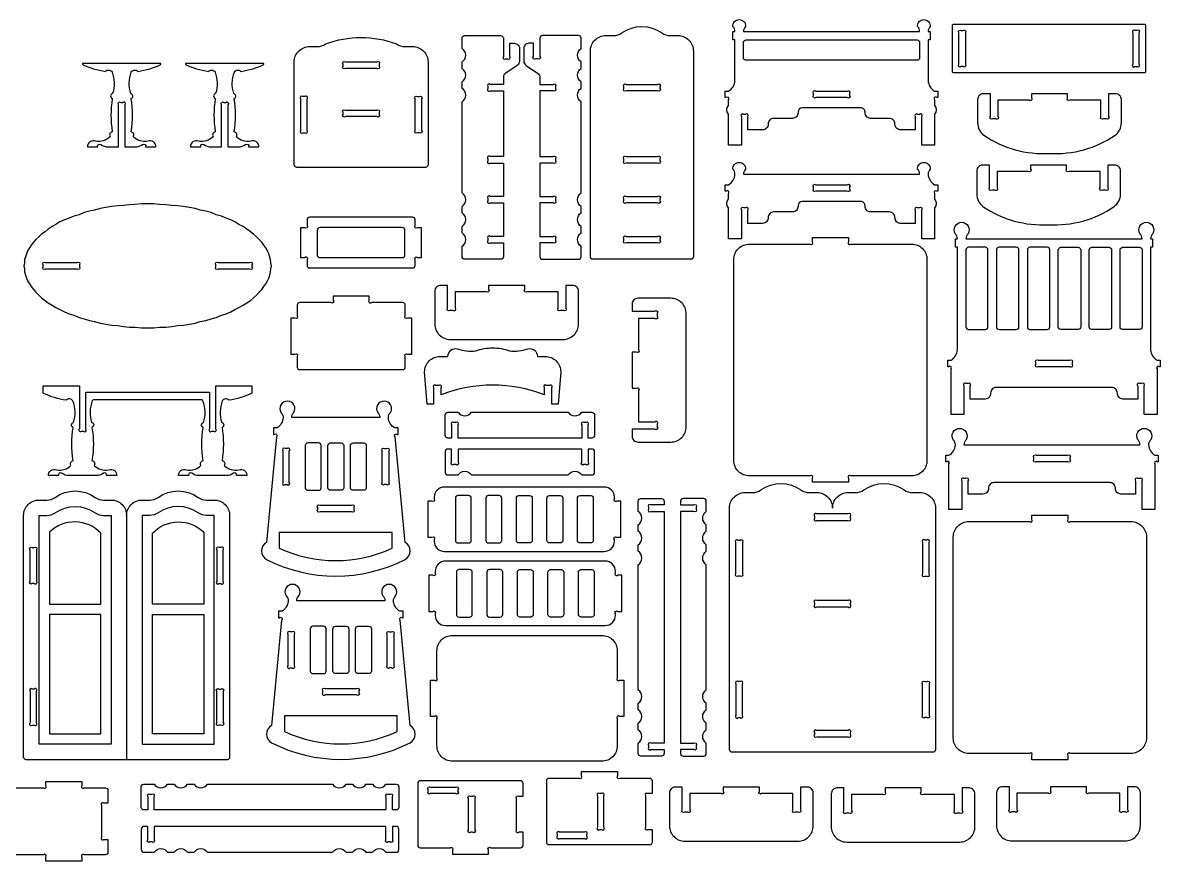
# Model space of a CAD drawing. Extents: x 4203 to 5218, y 1124 to 1763.
# Drawn here: x 4687 to 5217, y 1128 to 1518 of the extents above; entities that cross this region are included whole.
import ezdxf

# ---------------------------------------------------------------- set-up
doc = ezdxf.new("R2010")
doc.units = 0
doc.header["$MEASUREMENT"] = 0
doc.layers.add('LAYER1', color=18, linetype='CONTINUOUS')

msp = doc.modelspace()

# ---------------------------------------------------------------- linework, layer by layer
at = {"layer": 'LAYER1'}
for points in [[(4953.07, 1408.33, -0.414214), (4951.87, 1409.53), (4951.87, 1505.3, -0.414214), (4959.07, 1512.5), (4962.62, 1512.5, 0.155074), (4966.55, 1513.75, -0.31779), (4985.18, 1513.75, 0.155074), (4989.12, 1512.5), (4992.67, 1512.5, -0.414214), (4999.87, 1505.3), (4999.87, 1409.53, -0.414214), (4998.67, 1408.33)], [(5112.25, 1461.39), (5106.25, 1461.39), (5106.25, 1474.75, 1), (5105.19, 1475.81), (5104.31, 1475.81, 1), (5103.25, 1474.75), (5103.25, 1468.6), (5096.38, 1468.6, -0.414214), (5093.79, 1471.19), (5093.79, 1471.35, 0.414214), (5091.2, 1473.94), (5082.46, 1473.94, -0.414214), (5079.87, 1476.53), (5079.87, 1476.85, 0.414214), (5077.93, 1478.79), (5050.57, 1478.79, 0.00001), (5050.57, 1478.79, 0.414202), (5048.63, 1476.85), (5048.63, 1476.53, -0.414214), (5046.04, 1473.94), (5037.29, 1473.94, 0.414214), (5034.7, 1471.35), (5034.7, 1471.19, -0.414214), (5032.12, 1468.6), (5025.25, 1468.6), (5025.25, 1474.75, 1), (5024.19, 1475.81), (5023.31, 1475.81, 1), (5022.25, 1474.75), (5022.25, 1461.39), (5016.25, 1461.39), (5016.25, 1475.84, -0.376209), (5016.25, 1479.99), (5016.25, 1482.58, 1), (5015.19, 1483.64), (5014.75, 1483.64), (5014.75, 1486.64), (5016.25, 1486.64, 0.250451), (5019.25, 1491.5), (5019.25, 1510.47), (5018.29, 1510.47), (5018.29, 1514.43), (5019.25, 1514.43, 0.204981), (5018.23, 1516.8, -0.427943), (5021.23, 1519.94, -0.427943), (5024.23, 1516.8, 0.204981), (5023.22, 1514.43), (5105.28, 1514.43, 0.204981), (5104.26, 1516.8, -0.427943), (5107.26, 1519.94, -0.427943), (5110.26, 1516.8, 0.204981), (5109.25, 1514.43), (5110.21, 1514.43), (5110.21, 1510.47), (5109.25, 1510.47), (5109.25, 1491.5, 0.250451), (5112.25, 1486.64), (5113.75, 1486.64), (5113.75, 1483.64), (5113.31, 1483.64, 1), (5112.25, 1482.58), (5112.25, 1479.99, -0.376209), (5112.25, 1475.84)], [(5210.6, 1517.16), (5210.6, 1495.8, -0.414214), (5209.88, 1495.08), (5121.32, 1495.08, -0.414214), (5120.6, 1495.8), (5120.6, 1517.16, -0.414214), (5121.32, 1517.88), (5209.88, 1517.88, -0.414214)], [(4815.05, 1451.11, -0.414214), (4813.85, 1452.31), (4813.85, 1500.2, -0.414214), (4821.05, 1507.4), (4824.6, 1507.4, 0.155074), (4828.53, 1508.65, -0.179264), (4861.56, 1508.65, 0.155074), (4865.5, 1507.4), (4869.05, 1507.4, -0.414214), (4876.25, 1500.2), (4876.25, 1452.31, -0.414214), (4875.05, 1451.11)], [(4911.33, 1456.14), (4905.18, 1456.14, 1), (4904.12, 1455.08), (4904.12, 1454.21, 1), (4905.18, 1453.14), (4911.33, 1453.14), (4911.33, 1437.56), (4905.18, 1437.56, 1), (4904.12, 1436.5), (4904.12, 1435.62, 1), (4905.18, 1434.56), (4911.33, 1434.56), (4911.33, 1418.98), (4905.18, 1418.98, 1), (4904.12, 1417.92), (4904.12, 1417.04, 1), (4905.18, 1415.98), (4911.33, 1415.98), (4911.33, 1409.53, -0.414214), (4910.13, 1408.33), (4893.32, 1408.33, -0.414214), (4892.12, 1409.53), (4892.12, 1414.33, 0.531486), (4892.12, 1420.62), (4892.12, 1423.62, 0.531486), (4892.12, 1429.91), (4892.12, 1432.91, 0.531486), (4892.12, 1439.21), (4892.12, 1469.97), (4892.12, 1472.97), (4892.12, 1481.63, 0.531486), (4892.12, 1487.92), (4892.12, 1490.92, 0.531486), (4892.12, 1497.21), (4892.12, 1500.21, 0.531486), (4892.12, 1506.5), (4892.12, 1511.3, -0.414214), (4893.32, 1512.5), (4910.13, 1512.5, -0.414214), (4911.33, 1511.3), (4911.33, 1502.76, 1), (4912.39, 1501.7), (4913.27, 1501.7, 1), (4914.33, 1502.76), (4914.33, 1508.9), (4916.43, 1508.9, -0.414214), (4918.83, 1506.5), (4918.83, 1500.59, -0.251107), (4917.76, 1498.59), (4912.41, 1495.03, 0.251107), (4911.33, 1493.03), (4911.33, 1489.79), (4905.18, 1489.79, 1), (4904.12, 1488.73), (4904.12, 1487.85, 1), (4905.18, 1486.79), (4911.33, 1486.79)], [(4928.36, 1456.14), (4934.51, 1456.14, -1), (4935.57, 1455.08), (4935.57, 1454.21, -1), (4934.51, 1453.14), (4928.36, 1453.14), (4928.36, 1437.56), (4934.51, 1437.56, -1), (4935.57, 1436.5), (4935.57, 1435.62, -1), (4934.51, 1434.56), (4928.36, 1434.56), (4928.36, 1418.98), (4934.51, 1418.98, -1), (4935.57, 1417.92), (4935.57, 1417.04, -1), (4934.51, 1415.98), (4928.36, 1415.98), (4928.36, 1409.53, 0.414214), (4929.56, 1408.33), (4946.37, 1408.33, 0.414214), (4947.57, 1409.53), (4947.57, 1414.33, -0.531486), (4947.57, 1420.62), (4947.57, 1423.62, -0.531486), (4947.57, 1429.91), (4947.57, 1432.91, -0.531486), (4947.57, 1439.21), (4947.57, 1469.97), (4947.57, 1472.97), (4947.57, 1481.63, -0.531486), (4947.57, 1487.92), (4947.57, 1490.92, -0.531486), (4947.57, 1497.21), (4947.57, 1500.21, -0.531486), (4947.57, 1506.5), (4947.57, 1511.3, 0.414214), (4946.37, 1512.5), (4929.56, 1512.5, 0.414214), (4928.36, 1511.3), (4928.36, 1502.76, -1), (4927.3, 1501.7), (4926.42, 1501.7, -1), (4925.36, 1502.76), (4925.36, 1508.9), (4923.26, 1508.9, 0.414214), (4920.86, 1506.5), (4920.86, 1500.59, 0.251107), (4921.93, 1498.59), (4927.29, 1495.03, -0.251107), (4928.36, 1493.03), (4928.36, 1489.79), (4934.51, 1489.79, -1), (4935.57, 1488.73), (4935.57, 1487.85, -1), (4934.51, 1486.79), (4928.36, 1486.79)], [(5123.6, 1499.14), (5123.6, 1513.82, -1), (5124.66, 1514.88), (5125.54, 1514.88, -1), (5126.6, 1513.82), (5126.6, 1499.14, -1), (5125.54, 1498.08), (5124.66, 1498.08, -1)], [(5204.6, 1513.82), (5204.6, 1499.14, 1), (5205.66, 1498.08), (5206.54, 1498.08, 1), (5207.6, 1499.14), (5207.6, 1513.82, 1), (5206.54, 1514.88), (5205.66, 1514.88, 1)], [(5105.29, 1502.18, -0.414214), (5104.09, 1500.98), (5024.41, 1500.98, -0.414214), (5023.21, 1502.18), (5023.21, 1509.27, -0.414214), (5024.41, 1510.47), (5104.09, 1510.47, -0.414214), (5105.29, 1509.27)], [(4837.71, 1500.2), (4852.39, 1500.2, -1), (4853.45, 1499.14), (4853.45, 1498.26, -1), (4852.39, 1497.2), (4837.71, 1497.2, -1), (4836.65, 1498.26), (4836.65, 1499.14, -1)], [(4751.8, 1499.08), (4751.8, 1499.56), (4715.2, 1499.56), (4715.2, 1499.08, 0.082494), (4725.9, 1495.84, -0.480983), (4729.01, 1495.5, -0.169376), (4729.28, 1485.48, 0.755968), (4729.12, 1483.17, 0.0823), (4729.12, 1467.71, 0.497317), (4728.06, 1465.39, -0.242348), (4721.33, 1463.33, 0.570657), (4717.6, 1460.68), (4722.34, 1460.68, -0.75881), (4723.76, 1461.8, 0.158853), (4727.2, 1460.68), (4732, 1460.68), (4732, 1480.32, -1), (4733.06, 1481.38), (4733.94, 1481.38, -1), (4735, 1480.32), (4735, 1460.68), (4739.8, 1460.68, 0.158853), (4743.24, 1461.8, -0.75881), (4744.66, 1460.68), (4749.4, 1460.68, 0.570657), (4745.67, 1463.33, -0.242348), (4738.94, 1465.39, 0.497317), (4737.88, 1467.71, 0.0823), (4737.88, 1483.17, 0.755968), (4737.72, 1485.48, -0.169376), (4737.99, 1495.5, -0.480983), (4741.1, 1495.84, 0.082494)], [(4799.8, 1499.08), (4799.8, 1499.56), (4763.2, 1499.56), (4763.2, 1499.08, 0.082494), (4773.9, 1495.84, -0.480983), (4777.01, 1495.5, -0.169376), (4777.28, 1485.48, 0.755968), (4777.12, 1483.17, 0.0823), (4777.12, 1467.71, 0.497317), (4776.06, 1465.39, -0.242348), (4769.33, 1463.33, 0.570657), (4765.6, 1460.68), (4770.34, 1460.68, -0.75881), (4771.76, 1461.8, 0.158853), (4775.2, 1460.68), (4780, 1460.68), (4780, 1480.32, -1), (4781.06, 1481.38), (4781.94, 1481.38, -1), (4783, 1480.32), (4783, 1460.68), (4787.8, 1460.68, 0.158853), (4791.24, 1461.8, -0.75881), (4792.66, 1460.68), (4797.4, 1460.68, 0.570657), (4793.67, 1463.33, -0.242348), (4786.94, 1465.39, 0.497317), (4785.88, 1467.71, 0.0823), (4785.88, 1483.17, 0.755968), (4785.72, 1485.48, -0.169376), (4785.99, 1495.5, -0.480983), (4789.1, 1495.84, 0.082494)], [(4983.21, 1486.79), (4968.53, 1486.79, -1), (4967.47, 1487.85), (4967.47, 1488.73, -1), (4968.53, 1489.79), (4983.21, 1489.79, -1), (4984.27, 1488.73), (4984.27, 1487.85, -1)], [(4816.85, 1482.99), (4816.85, 1468.31, 1), (4817.91, 1467.25), (4818.79, 1467.25, 1), (4819.85, 1468.31), (4819.85, 1482.99, 1), (4818.79, 1484.05), (4817.91, 1484.05, 1)], [(4871.31, 1484.05), (4872.19, 1484.05, -1), (4873.25, 1482.99), (4873.25, 1468.31, -1), (4872.19, 1467.25), (4871.31, 1467.25, -1), (4870.25, 1468.31), (4870.25, 1482.99, -1)], [(5071.59, 1483.64), (5056.91, 1483.64, -1), (5055.85, 1484.7), (5055.85, 1485.58, -1), (5056.91, 1486.64), (5071.59, 1486.64, -1), (5072.65, 1485.58), (5072.65, 1484.7, -1)], [(5165.79, 1485.42), (5157.39, 1485.42), (5157.39, 1483.48, -1), (5156.33, 1482.42), (5141.79, 1482.42), (5141.79, 1474.8, -1), (5140.73, 1473.74), (5139.31, 1473.74, -1), (5138.25, 1474.8), (5138.25, 1485.42), (5135.03, 1485.42, 0.414214), (5132.3, 1482.69), (5132.3, 1471.87, 0.236915), (5135.2, 1466.09, 0.163875), (5165.79, 1457.58, 0.163875), (5196.38, 1466.09, 0.236915), (5199.28, 1471.87), (5199.28, 1482.69, 0.414214), (5196.55, 1485.42), (5193.33, 1485.42), (5193.33, 1474.8, -1), (5192.27, 1473.74), (5190.85, 1473.74, -1), (5189.79, 1474.8), (5189.79, 1482.42), (5175.25, 1482.42, -1), (5174.19, 1483.48), (5174.19, 1485.42)], [(4837.71, 1477.75), (4852.39, 1477.75, -1), (4853.45, 1476.69), (4853.45, 1475.81, -1), (4852.39, 1474.75), (4837.71, 1474.75, -1), (4836.65, 1475.81), (4836.65, 1476.69, -1)], [(4983.21, 1453.14), (4968.53, 1453.14, -1), (4967.47, 1454.21), (4967.47, 1455.08, -1), (4968.53, 1456.14), (4983.21, 1456.14, -1), (4984.27, 1455.08), (4984.27, 1454.21, -1)], [(5109.25, 1447.9, 0.250451), (5112.25, 1443.04), (5113.75, 1443.04), (5113.75, 1440.04), (5113.31, 1440.04, 1), (5112.25, 1438.98), (5112.25, 1436.39, -0.376209), (5112.25, 1432.23), (5112.25, 1417.79), (5106.25, 1417.79), (5106.25, 1431.15, 1), (5105.19, 1432.21), (5104.31, 1432.21, 1), (5103.25, 1431.15), (5103.25, 1425), (5096.38, 1425, -0.414214), (5093.79, 1427.59), (5093.79, 1427.75, 0.414214), (5091.2, 1430.34), (5082.46, 1430.34, -0.414214), (5079.87, 1432.93), (5079.87, 1433.25, 0.414214), (5077.93, 1435.19), (5050.57, 1435.19, 0.00001), (5050.57, 1435.19, 0.414202), (5048.63, 1433.25), (5048.63, 1432.93, -0.414214), (5046.04, 1430.34), (5037.29, 1430.34, 0.414214), (5034.7, 1427.75), (5034.7, 1427.59, -0.414214), (5032.12, 1425), (5025.25, 1425), (5025.25, 1431.15, 1), (5024.19, 1432.21), (5023.31, 1432.21, 1), (5022.25, 1431.15), (5022.25, 1417.79), (5016.25, 1417.79), (5016.25, 1432.23, -0.376209), (5016.25, 1436.39), (5016.25, 1438.98, 1), (5015.19, 1440.04), (5014.75, 1440.04), (5014.75, 1443.04), (5016.25, 1443.04, 0.250451), (5019.25, 1447.9, 0.204981), (5018.23, 1450.27, -0.427943), (5021.23, 1453.41, -0.427943), (5024.23, 1450.27, 0.204981), (5023.22, 1447.9), (5105.28, 1447.9, 0.204981), (5104.26, 1450.27, -0.427943), (5107.26, 1453.41, -0.427943), (5110.26, 1450.27, 0.204981)], [(5165.39, 1452.21), (5156.99, 1452.21), (5156.99, 1450.27, -1), (5155.93, 1449.21), (5141.39, 1449.21), (5141.39, 1441.59, -1), (5140.33, 1440.53), (5138.91, 1440.53, -1), (5137.85, 1441.59), (5137.85, 1452.21), (5134.63, 1452.21, 0.414214), (5131.9, 1449.49), (5131.9, 1438.66, 0.236915), (5134.8, 1432.89, 0.163875), (5165.39, 1424.38, 0.163875), (5195.98, 1432.89, 0.236915), (5198.88, 1438.66), (5198.88, 1449.49, 0.414214), (5196.15, 1452.21), (5192.93, 1452.21), (5192.93, 1441.59, -1), (5191.87, 1440.53), (5190.45, 1440.53, -1), (5189.39, 1441.59), (5189.39, 1449.21), (5174.85, 1449.21, -1), (5173.79, 1450.27), (5173.79, 1452.21)], [(5056.91, 1443.04), (5071.59, 1443.04, -1), (5072.65, 1441.98), (5072.65, 1441.1, -1), (5071.59, 1440.04), (5056.91, 1440.04, -1), (5055.85, 1441.1), (5055.85, 1441.98, -1)], [(4967.47, 1435.62), (4967.47, 1436.5, -1), (4968.53, 1437.56), (4983.21, 1437.56, -1), (4984.27, 1436.5), (4984.27, 1435.62, -1), (4983.21, 1434.56), (4968.53, 1434.56, -1)], [(4870.25, 1405.46), (4870.25, 1408.12, -1), (4871.31, 1409.18), (4873.25, 1409.18), (4873.25, 1422.98), (4871.31, 1422.98, -1), (4870.25, 1424.04), (4870.25, 1426.7, 0.414214), (4869.05, 1427.9), (4821.05, 1427.9, 0.414214), (4819.85, 1426.7), (4819.85, 1424.04, -1), (4818.79, 1422.98), (4816.85, 1422.98), (4816.85, 1409.18), (4818.79, 1409.18, -1), (4819.85, 1408.12), (4819.85, 1405.46, 0.414214), (4821.05, 1404.26), (4869.05, 1404.26, 0.414214)], [(4824.65, 1421.9), (4824.65, 1410.26, 0.414214), (4825.85, 1409.06), (4864.25, 1409.06, 0.414214), (4865.45, 1410.26), (4865.45, 1421.9, 0.414214), (4864.25, 1423.1), (4825.85, 1423.1, 0.414214)], [(5140.95, 1348.55, 0.414214), (5138.36, 1345.97), (5138.36, 1345.8, -0.414214), (5135.78, 1343.21), (5128.91, 1343.21), (5128.91, 1349.36, 1), (5127.85, 1350.42), (5126.97, 1350.42, 1), (5125.91, 1349.36), (5125.91, 1336), (5119.91, 1336), (5119.91, 1354.6), (5119.91, 1357.2, 1), (5118.85, 1358.26), (5118.41, 1358.26), (5118.41, 1361.26), (5119.91, 1361.26, 0.250451), (5122.91, 1366.11), (5122.91, 1413.88), (5121.95, 1413.88), (5121.95, 1417.84), (5122.91, 1417.84, 0.204981), (5121.89, 1420.21, -0.583258), (5124.89, 1425.52, -0.583258), (5127.89, 1420.21, 0.204981), (5126.88, 1417.84), (5208.94, 1417.84, 0.204981), (5207.92, 1420.21, -0.583258), (5210.92, 1425.52, -0.583258), (5213.92, 1420.21, 0.204981), (5212.91, 1417.84), (5213.87, 1417.84), (5213.87, 1413.88), (5212.91, 1413.88), (5212.91, 1366.11, 0.250451), (5215.91, 1361.26), (5217.41, 1361.26), (5217.41, 1358.26), (5216.97, 1358.26, 1), (5215.91, 1357.2), (5215.91, 1354.6), (5215.91, 1336), (5209.91, 1336), (5209.91, 1349.36, 1), (5208.85, 1350.42), (5207.97, 1350.42, 1), (5206.91, 1349.36), (5206.91, 1343.21), (5200.04, 1343.21, -0.414214), (5197.45, 1345.8), (5197.45, 1345.97, 0.414214), (5194.86, 1348.55)], [(4968.53, 1418.98), (4983.21, 1418.98, -1), (4984.27, 1417.92), (4984.27, 1417.04, -1), (4983.21, 1415.98), (4968.53, 1415.98, -1), (4967.47, 1417.04), (4967.47, 1417.92, -1)], [(5055.32, 1304.4), (5055.32, 1306.34, 1), (5054.26, 1307.4), (5025.92, 1307.4, -0.414214), (5018.72, 1314.6), (5018.72, 1408.2, -0.414214), (5025.92, 1415.4), (5054.26, 1415.4, 1), (5055.32, 1416.46), (5055.32, 1418.4), (5072.12, 1418.4), (5072.12, 1416.46, 1), (5073.18, 1415.4), (5101.52, 1415.4, -0.414214), (5108.72, 1408.2), (5108.72, 1314.6, -0.414214), (5101.52, 1307.4), (5073.18, 1307.4, 1), (5072.12, 1306.34), (5072.12, 1304.4)], [(5126.87, 1376.8, 0.414214), (5128.07, 1375.6), (5135.93, 1375.6, 0.414214), (5137.13, 1376.8), (5137.13, 1412.68, 0.414214), (5135.93, 1413.88), (5128.07, 1413.88, 0.414214), (5126.87, 1412.68)], [(5151.53, 1412.68, 0.414214), (5150.33, 1413.88), (5142.29, 1413.88, 0.414214), (5141.09, 1412.68), (5141.09, 1376.8, 0.414214), (5142.29, 1375.6), (5150.33, 1375.6, 0.414214), (5151.53, 1376.8)], [(5165.93, 1376.8), (5165.93, 1412.68, 0.414214), (5164.73, 1413.88), (5156.69, 1413.88, 0.414214), (5155.49, 1412.68), (5155.49, 1376.8, 0.414214), (5156.69, 1375.6), (5164.73, 1375.6, 0.414214)], [(5169.89, 1376.8), (5169.89, 1412.68, -0.414214), (5171.09, 1413.88), (5179.13, 1413.88, -0.414214), (5180.33, 1412.68), (5180.33, 1376.8, -0.414214), (5179.13, 1375.6), (5171.09, 1375.6, -0.414214)], [(5184.29, 1412.68, -0.414214), (5185.49, 1413.88), (5193.53, 1413.88, -0.414214), (5194.73, 1412.68), (5194.73, 1376.8, -0.414214), (5193.53, 1375.6), (5185.49, 1375.6, -0.414214), (5184.29, 1376.8)], [(5208.95, 1376.8, -0.414214), (5207.75, 1375.6), (5199.89, 1375.6, -0.414214), (5198.69, 1376.8), (5198.69, 1412.68, -0.414214), (5199.89, 1413.88), (5207.75, 1413.88, -0.414214), (5208.95, 1412.68)], [(4698.04, 1406.74), (4712.72, 1406.74, -1), (4713.78, 1405.68), (4713.78, 1404.8, -1), (4712.72, 1403.74), (4698.04, 1403.74, -1), (4696.98, 1404.8), (4696.98, 1405.68, -1)], [(4778.44, 1406.74), (4793.12, 1406.74, -1), (4794.18, 1405.68), (4794.18, 1404.8, -1), (4793.12, 1403.74), (4778.44, 1403.74, -1), (4777.38, 1404.8), (4777.38, 1405.68, -1)], [(4946.36, 1393.42, 0.414214), (4943.64, 1396.15), (4940.42, 1396.15), (4940.42, 1385.53, -1), (4939.36, 1384.47), (4937.94, 1384.47, -1), (4936.88, 1385.53), (4936.88, 1393.15), (4922.34, 1393.15, -1), (4921.28, 1394.21), (4921.28, 1396.15), (4912.88, 1396.15), (4904.48, 1396.15), (4904.48, 1394.21, -1), (4903.42, 1393.15), (4888.88, 1393.15), (4888.88, 1385.53, -1), (4887.82, 1384.47), (4886.4, 1384.47, -1), (4885.34, 1385.53), (4885.34, 1396.15), (4882.11, 1396.15, 0.414214), (4879.39, 1393.42), (4879.39, 1378.15, 0.414214), (4886.59, 1370.95), (4939.16, 1370.95, 0.414214), (4946.36, 1378.15)], [(4832.05, 1391.11), (4832.05, 1389.17, -1), (4830.99, 1388.11), (4816.45, 1388.11, 0.414214), (4815.25, 1386.91), (4815.25, 1381.97, -1), (4814.19, 1380.91), (4812.25, 1380.91), (4812.25, 1364.11), (4814.19, 1364.11, -1), (4815.25, 1363.05), (4815.25, 1358.11, 0.414214), (4816.45, 1356.91), (4864.45, 1356.91, 0.414214), (4865.65, 1358.11), (4865.65, 1363.05, -1), (4866.71, 1364.11), (4868.65, 1364.11), (4868.65, 1380.91), (4866.71, 1380.91, -1), (4865.65, 1381.97), (4865.65, 1386.91, 0.414214), (4864.45, 1388.11), (4849.91, 1388.11, -1), (4848.85, 1389.17), (4848.85, 1391.11)], [(4974.07, 1390.13, 0.414214), (4971.35, 1387.41), (4971.35, 1384.19), (4981.97, 1384.19, -1), (4983.03, 1383.13), (4983.03, 1381.7, -1), (4981.97, 1380.64), (4974.35, 1380.64), (4974.35, 1366.1, -1), (4973.29, 1365.04), (4971.35, 1365.04), (4971.35, 1356.64), (4971.35, 1348.24), (4973.29, 1348.24, -1), (4974.35, 1347.18), (4974.35, 1332.64), (4981.97, 1332.64, -1), (4983.03, 1331.58), (4983.03, 1330.16, -1), (4981.97, 1329.1), (4971.35, 1329.1), (4971.35, 1325.88, 0.414214), (4974.07, 1323.16), (4989.35, 1323.16, 0.414214), (4996.55, 1330.36), (4996.55, 1382.93, 0.414214), (4989.35, 1390.13)], [(4927.19, 1363.05), (4930.84, 1363.05, -0.414214), (4938.04, 1355.85), (4936.87, 1340.85), (4933.89, 1340.85), (4933.89, 1348.47, 1), (4932.83, 1349.53), (4931.41, 1349.53, 1), (4930.35, 1348.47), (4930.35, 1345.19, 0.18644), (4882.35, 1345.19), (4882.35, 1348.47, 1), (4881.29, 1349.53), (4879.87, 1349.53, 1), (4878.81, 1348.47), (4878.81, 1340.85), (4875.84, 1340.85), (4874.66, 1355.85, -0.414214), (4881.86, 1363.05), (4885.52, 1363.05, -0.480696), (4890.02, 1366.66, 0.114725), (4898.45, 1365.62, -0.088383), (4906.35, 1367.05, -0.088383), (4914.25, 1365.62, 0.114725), (4922.68, 1366.66, -0.480696)], [(5160.57, 1361.26), (5175.25, 1361.26, -1), (5176.31, 1360.2), (5176.31, 1359.32, -1), (5175.25, 1358.26), (5160.57, 1358.26, -1), (5159.51, 1359.32), (5159.51, 1360.2, -1)], [(4770.98, 1342.79), (4720.17, 1342.79, 0.076649), (4719.77, 1342.34, 0.169376), (4719.49, 1332.31, -0.755968), (4719.66, 1330, -0.0823), (4719.66, 1314.54, -0.497317), (4720.72, 1312.22, 0.242348), (4727.45, 1310.17, -0.570657), (4731.18, 1307.51), (4726.44, 1307.51, 0.75881), (4725.02, 1308.64, -0.158853), (4721.58, 1307.51), (4708.98, 1307.51, -0.158853), (4705.53, 1308.64, 0.75881), (4704.11, 1307.51), (4699.38, 1307.51, -0.570657), (4703.1, 1310.17, 0.242348), (4709.83, 1312.22, -0.497317), (4710.89, 1314.54, -0.0823), (4710.89, 1330, -0.755968), (4711.06, 1332.31, 0.169376), (4710.78, 1342.34, 0.480983), (4707.67, 1342.67, -0.082494), (4696.98, 1345.91), (4696.98, 1349.39), (4713.78, 1349.39), (4713.78, 1329.27, 1), (4714.84, 1328.21), (4715.72, 1328.21, 1), (4716.78, 1329.27), (4716.78, 1346.39), (4774.38, 1346.39), (4774.38, 1329.27, 1), (4775.44, 1328.21), (4776.32, 1328.21, 1), (4777.38, 1329.27), (4777.38, 1349.39), (4794.18, 1349.39), (4794.18, 1345.91, -0.082494), (4783.48, 1342.67, 0.480983), (4780.37, 1342.34, 0.169376), (4780.09, 1332.31, -0.755968), (4780.26, 1330, -0.0823), (4780.26, 1314.54, -0.497317), (4781.32, 1312.22, 0.242348), (4788.05, 1310.17, -0.570657), (4791.78, 1307.51), (4787.04, 1307.51, 0.75881), (4785.62, 1308.64, -0.158853), (4782.18, 1307.51), (4769.58, 1307.51, -0.158853), (4766.13, 1308.64, 0.75881), (4764.71, 1307.51), (4759.98, 1307.51, -0.570657), (4763.7, 1310.17, 0.242348), (4770.43, 1312.22, -0.497317), (4771.49, 1314.54, -0.0823), (4771.49, 1330, -0.755968), (4771.66, 1332.31, 0.169376), (4771.38, 1342.34, 0.076649)], [(4865.56, 1276.43), (4860.87, 1325.55, -1), (4861.92, 1326.71), (4862.26, 1326.71), (4862.26, 1329.71), (4860.76, 1329.71, -0.250451), (4857.76, 1334.56, -0.204981), (4858.77, 1336.94, 0.583258), (4855.77, 1342.24, 0.583258), (4852.77, 1336.94, -0.204981), (4853.79, 1334.56), (4812.71, 1334.56, -0.204981), (4813.72, 1336.94, 0.583258), (4810.72, 1342.24, 0.583258), (4807.72, 1336.94, -0.204981), (4808.74, 1334.56, -0.250451), (4805.74, 1329.71), (4804.24, 1329.71), (4804.24, 1326.71), (4804.57, 1326.71, -1), (4805.63, 1325.55), (4800.94, 1276.43, 0.573919), (4800.94, 1268.46, 0.239558), (4865.56, 1268.46, 0.573919)], [(4941.53, 1337.01, 0.531486), (4947.83, 1337.01), (4952.63, 1337.01, -0.414214), (4953.83, 1335.81), (4953.83, 1326.21, -0.414214), (4952.63, 1325.01), (4950.83, 1325.01), (4950.83, 1331.16, 1), (4949.77, 1332.22), (4948.89, 1332.22, 1), (4947.83, 1331.16), (4947.83, 1325.01), (4890.23, 1325.01), (4890.23, 1331.16, 1), (4889.17, 1332.22), (4888.29, 1332.22, 1), (4887.23, 1331.16), (4887.23, 1325.01), (4885.43, 1325.01, -0.414214), (4884.23, 1326.21), (4884.23, 1335.81, -0.414214), (4885.43, 1337.01), (4890.23, 1337.01, 0.531486), (4896.52, 1337.01)], [(5139.98, 1304.29, 0.414214), (5137.39, 1301.7), (5137.39, 1301.54, -0.414214), (5134.81, 1298.95), (5127.94, 1298.95), (5127.94, 1305.1, 1), (5126.88, 1306.16), (5126, 1306.16, 1), (5124.94, 1305.1), (5124.94, 1291.74), (5118.94, 1291.74), (5118.94, 1310.34), (5118.94, 1312.94, 1), (5117.88, 1314), (5117.44, 1314), (5117.44, 1317), (5118.94, 1317, 0.250451), (5121.94, 1321.85, 0.204981), (5120.92, 1324.22, -0.583258), (5123.92, 1329.52, -0.583258), (5126.92, 1324.22, 0.204981), (5125.91, 1321.85), (5207.97, 1321.85, 0.204981), (5206.95, 1324.22, -0.583258), (5209.95, 1329.52, -0.583258), (5212.95, 1324.22, 0.204981), (5211.94, 1321.85, 0.250451), (5214.94, 1317), (5216.44, 1317), (5216.44, 1314), (5216, 1314, 1), (5214.94, 1312.94), (5214.94, 1310.34), (5214.94, 1291.74), (5208.94, 1291.74), (5208.94, 1305.1, 1), (5207.88, 1306.16), (5207, 1306.16, 1), (5205.94, 1305.1), (5205.94, 1298.95), (5199.07, 1298.95, -0.414214), (5196.48, 1301.54), (5196.48, 1301.7, 0.414214), (5193.89, 1304.29)], [(4808.59, 1319.05), (4808.59, 1304.37, 1), (4809.65, 1303.31), (4810.53, 1303.31, 1), (4811.59, 1304.37), (4811.59, 1319.05, 1), (4810.53, 1320.11), (4809.65, 1320.11, 1)], [(4819.03, 1301.87, 0.414214), (4820.23, 1300.67), (4825.21, 1300.67, 0.414214), (4826.41, 1301.87), (4826.41, 1321.55, 0.414214), (4825.21, 1322.75), (4820.23, 1322.75, 0.414214), (4819.03, 1321.55)], [(4836.94, 1301.87, -0.414214), (4835.74, 1300.67), (4830.76, 1300.67, -0.414214), (4829.56, 1301.87), (4829.56, 1321.55, -0.414214), (4830.76, 1322.75), (4835.74, 1322.75, -0.414214), (4836.94, 1321.55)], [(4847.47, 1301.87, -0.414214), (4846.27, 1300.67), (4841.29, 1300.67, -0.414214), (4840.09, 1301.87), (4840.09, 1321.55, -0.414214), (4841.29, 1322.75), (4846.27, 1322.75, -0.414214), (4847.47, 1321.55)], [(4857.91, 1319.05), (4857.91, 1304.37, -1), (4856.85, 1303.31), (4855.97, 1303.31, -1), (4854.91, 1304.37), (4854.91, 1319.05, -1), (4855.97, 1320.11), (4856.85, 1320.11, -1)], [(4941.53, 1307.87, -0.531486), (4947.83, 1307.87), (4952.63, 1307.87, 0.414214), (4953.83, 1309.07), (4953.83, 1318.67, 0.414214), (4952.63, 1319.87), (4950.83, 1319.87), (4950.83, 1313.72, -1), (4949.77, 1312.66), (4948.89, 1312.66, -1), (4947.83, 1313.72), (4947.83, 1319.87), (4890.23, 1319.87), (4890.23, 1313.72, -1), (4889.17, 1312.66), (4888.29, 1312.66, -1), (4887.23, 1313.72), (4887.23, 1319.87), (4885.43, 1319.87, 0.414214), (4884.23, 1318.67), (4884.23, 1309.07, 0.414214), (4885.43, 1307.87), (4890.23, 1307.87, -0.531486), (4896.52, 1307.87)], [(5159.6, 1317), (5174.28, 1317, -1), (5175.34, 1315.94), (5175.34, 1315.06, -1), (5174.28, 1314), (5159.6, 1314, -1), (5158.54, 1315.06), (5158.54, 1315.94, -1)], [(5064.69, 1292.43, -0.414214), (5071.89, 1299.63), (5075.44, 1299.63, 0.155074), (5079.37, 1300.88, -0.31779), (5098.01, 1300.88, 0.155074), (5101.94, 1299.63), (5105.49, 1299.63, -0.414214), (5112.69, 1292.43), (5112.69, 1179.86, -0.414214), (5111.49, 1178.66), (5017.89, 1178.66, -0.414214), (5016.69, 1179.86), (5016.69, 1292.43, -0.414214), (5023.89, 1299.63), (5027.44, 1299.63, 0.155074), (5031.37, 1300.88, -0.31779), (5050.01, 1300.88, 0.155074), (5053.94, 1299.63), (5057.49, 1299.63, -0.414214)], [(4735.8, 1288.95, -0.414214), (4743, 1296.15), (4746.55, 1296.15, 0.155074), (4750.48, 1297.4, -0.31779), (4769.12, 1297.4, 0.155074), (4773.05, 1296.15), (4776.6, 1296.15, -0.414214), (4783.8, 1288.95), (4783.8, 1176.38, -0.414214), (4782.6, 1175.18), (4689, 1175.18, -0.414214), (4687.8, 1176.38), (4687.8, 1288.95, -0.414214), (4695, 1296.15), (4698.55, 1296.15, 0.155074), (4702.48, 1297.4, -0.31779), (4721.12, 1297.4, 0.155074), (4725.05, 1296.15), (4728.6, 1296.15, -0.414214)], [(4963.1, 1277.01), (4963.1, 1277.75, -1), (4964.16, 1278.81), (4966.1, 1278.81), (4966.1, 1295.61), (4964.16, 1295.61, -1), (4963.1, 1296.67), (4963.1, 1297.41, 0.414214), (4958.3, 1302.21), (4883.9, 1302.21, 0.414214), (4879.1, 1297.41), (4879.1, 1296.67, -1), (4878.04, 1295.61), (4876.1, 1295.61), (4876.1, 1278.81), (4878.04, 1278.81, -1), (4879.1, 1277.75), (4879.1, 1277.01, 0.414214), (4883.9, 1272.21), (4958.3, 1272.21, 0.414214)], [(4840.59, 1290.71), (4825.91, 1290.71, -1), (4824.85, 1291.77), (4824.85, 1292.65, -1), (4825.91, 1293.71), (4840.59, 1293.71, -1), (4841.65, 1292.65), (4841.65, 1291.77, -1)], [(4888.97, 1277.37, 0.414214), (4890.17, 1276.17), (4895.15, 1276.17, 0.414214), (4896.35, 1277.37), (4896.35, 1297.05, 0.414214), (4895.15, 1298.25), (4890.17, 1298.25, 0.414214), (4888.97, 1297.05)], [(4903.19, 1277.37, 0.414214), (4904.39, 1276.17), (4909.37, 1276.17, 0.414214), (4910.57, 1277.37), (4910.57, 1297.05, 0.414214), (4909.37, 1298.25), (4904.39, 1298.25, 0.414214), (4903.19, 1297.05)], [(4924.79, 1277.37, -0.414214), (4923.59, 1276.17), (4918.61, 1276.17, -0.414214), (4917.41, 1277.37), (4917.41, 1297.05, -0.414214), (4918.61, 1298.25), (4923.59, 1298.25, -0.414214), (4924.79, 1297.05)], [(4939.01, 1277.37, -0.414214), (4937.81, 1276.17), (4932.83, 1276.17, -0.414214), (4931.63, 1277.37), (4931.63, 1297.05, -0.414214), (4932.83, 1298.25), (4937.81, 1298.25, -0.414214), (4939.01, 1297.05)], [(4953.23, 1277.37, -0.414214), (4952.03, 1276.17), (4947.05, 1276.17, -0.414214), (4945.85, 1277.37), (4945.85, 1297.05, -0.414214), (4947.05, 1298.25), (4952.03, 1298.25, -0.414214), (4953.23, 1297.05)], [(4974.21, 1284.57, 0.531486), (4974.21, 1290.87), (4974.21, 1295.67, -0.414214), (4975.41, 1296.87), (4985.01, 1296.87, -0.414214), (4986.21, 1295.67), (4986.21, 1293.87), (4980.06, 1293.87, 1), (4979, 1292.81), (4979, 1291.93, 1), (4980.06, 1290.87), (4986.21, 1290.87), (4986.21, 1182.87), (4980.06, 1182.87, 1), (4979, 1181.81), (4979, 1180.93, 1), (4980.06, 1179.87), (4986.21, 1179.87), (4986.21, 1178.07, -0.414214), (4985.01, 1176.87), (4975.41, 1176.87, -0.414214), (4974.21, 1178.07), (4974.21, 1182.87, 0.531486), (4974.21, 1189.16), (4974.21, 1192.16, 0.531486), (4974.21, 1198.45), (4974.21, 1201.45, 0.531486), (4974.21, 1207.74), (4974.21, 1265.99, 0.531486), (4974.21, 1272.28), (4974.21, 1275.28, 0.531486), (4974.21, 1281.57)], [(5005.9, 1284.57, -0.531486), (5005.9, 1290.87), (5005.9, 1295.67, 0.414214), (5004.7, 1296.87), (4995.1, 1296.87, 0.414214), (4993.9, 1295.67), (4993.9, 1293.87), (5000.05, 1293.87, -1), (5001.11, 1292.81), (5001.11, 1291.93, -1), (5000.05, 1290.87), (4993.9, 1290.87), (4993.9, 1182.87), (5000.05, 1182.87, -1), (5001.11, 1181.81), (5001.11, 1180.93, -1), (5000.05, 1179.87), (4993.9, 1179.87), (4993.9, 1178.07, 0.414214), (4995.1, 1176.87), (5004.7, 1176.87, 0.414214), (5005.9, 1178.07), (5005.9, 1182.87, -0.531486), (5005.9, 1189.16), (5005.9, 1192.16, -0.531486), (5005.9, 1198.45), (5005.9, 1201.45, -0.531486), (5005.9, 1207.74), (5005.9, 1265.99, -0.531486), (5005.9, 1272.28), (5005.9, 1275.28, -0.531486), (5005.9, 1281.57)], [(5057.35, 1286.66), (5072.03, 1286.66, 1), (5073.09, 1287.72), (5073.09, 1288.6, 1), (5072.03, 1289.66), (5057.35, 1289.66, 1), (5056.29, 1288.6), (5056.29, 1287.72, 1)], [(5157.57, 1175.12), (5157.57, 1177.06, 1), (5156.51, 1178.12), (5128.17, 1178.12, -0.414214), (5120.97, 1185.32), (5120.97, 1278.92, -0.414214), (5128.17, 1286.12), (5156.51, 1286.12, 1), (5157.57, 1287.18), (5157.57, 1289.12), (5174.37, 1289.12), (5174.37, 1287.18, 1), (5175.43, 1286.12), (5203.77, 1286.12, -0.414214), (5210.97, 1278.92), (5210.97, 1185.32, -0.414214), (5203.77, 1178.12), (5175.43, 1178.12, 1), (5174.37, 1177.06), (5174.37, 1175.12)], [(4723.8, 1280.72, 0.41796), (4699.8, 1281.15), (4699.8, 1247.66), (4723.8, 1247.66)], [(4747.8, 1280.72, -0.41796), (4771.8, 1281.15), (4771.8, 1247.66), (4747.8, 1247.66)], [(4859.56, 1281.01), (4806.94, 1281.01), (4806.94, 1273.72, 0.220733), (4859.56, 1273.72)], [(5022.69, 1276.43), (5022.69, 1261.75, -1), (5021.63, 1260.69), (5020.75, 1260.69, -1), (5019.69, 1261.75), (5019.69, 1276.43, -1), (5020.75, 1277.49), (5021.63, 1277.49, -1)], [(5106.69, 1276.43), (5106.69, 1261.75, 1), (5107.75, 1260.69), (5108.63, 1260.69, 1), (5109.69, 1261.75), (5109.69, 1276.43, 1), (5108.63, 1277.49), (5107.75, 1277.49, 1)], [(4693.8, 1272.95), (4693.8, 1258.27, -1), (4692.74, 1257.21), (4691.86, 1257.21, -1), (4690.8, 1258.27), (4690.8, 1272.95, -1), (4691.86, 1274.01), (4692.74, 1274.01, -1)], [(4777.8, 1272.95), (4777.8, 1258.27, 1), (4778.86, 1257.21), (4779.74, 1257.21, 1), (4780.8, 1258.27), (4780.8, 1272.95, 1), (4779.74, 1274.01), (4778.86, 1274.01, 1)], [(4963.57, 1242.49), (4963.57, 1243.23, -1), (4964.63, 1244.29), (4966.57, 1244.29), (4966.57, 1261.09), (4964.63, 1261.09, -1), (4963.57, 1262.15), (4963.57, 1262.89, 0.414214), (4958.77, 1267.69), (4884.37, 1267.69, 0.414214), (4879.57, 1262.89), (4879.57, 1262.15, -1), (4878.51, 1261.09), (4876.57, 1261.09), (4876.57, 1244.29), (4878.51, 1244.29, -1), (4879.57, 1243.23), (4879.57, 1242.49, 0.414214), (4884.37, 1237.69), (4958.77, 1237.69, 0.414214)], [(4889.44, 1242.85, 0.414214), (4890.64, 1241.65), (4895.62, 1241.65, 0.414214), (4896.82, 1242.85), (4896.82, 1262.53, 0.414214), (4895.62, 1263.73), (4890.64, 1263.73, 0.414214), (4889.44, 1262.53)], [(4903.66, 1242.85, 0.414214), (4904.86, 1241.65), (4909.84, 1241.65, 0.414214), (4911.04, 1242.85), (4911.04, 1262.53, 0.414214), (4909.84, 1263.73), (4904.86, 1263.73, 0.414214), (4903.66, 1262.53)], [(4925.26, 1242.85, -0.414214), (4924.06, 1241.65), (4919.08, 1241.65, -0.414214), (4917.88, 1242.85), (4917.88, 1262.53, -0.414214), (4919.08, 1263.73), (4924.06, 1263.73, -0.414214), (4925.26, 1262.53)], [(4939.48, 1242.85, -0.414214), (4938.28, 1241.65), (4933.3, 1241.65, -0.414214), (4932.1, 1242.85), (4932.1, 1262.53, -0.414214), (4933.3, 1263.73), (4938.28, 1263.73, -0.414214), (4939.48, 1262.53)], [(4953.7, 1242.85, -0.414214), (4952.5, 1241.65), (4947.52, 1241.65, -0.414214), (4946.32, 1242.85), (4946.32, 1262.53, -0.414214), (4947.52, 1263.73), (4952.5, 1263.73, -0.414214), (4953.7, 1262.53)], [(4867.92, 1191.06), (4863.23, 1240.18, -1), (4864.29, 1241.34), (4864.62, 1241.34), (4864.62, 1244.34), (4863.12, 1244.34, -0.250451), (4860.12, 1249.2, -0.204981), (4861.14, 1251.57, 0.583258), (4858.14, 1256.87, 0.583258), (4855.14, 1251.57, -0.204981), (4856.15, 1249.2), (4815.07, 1249.2, -0.204981), (4816.09, 1251.57, 0.583258), (4813.09, 1256.87, 0.583258), (4810.09, 1251.57, -0.204981), (4811.1, 1249.2, -0.250451), (4808.1, 1244.34), (4806.6, 1244.34), (4806.6, 1241.34), (4806.94, 1241.34, -1), (4807.99, 1240.18), (4803.3, 1191.06, 0.573919), (4803.3, 1183.09, 0.239558), (4867.92, 1183.09, 0.573919)], [(5057.35, 1246.35), (5072.03, 1246.35, 1), (5073.09, 1247.41), (5073.09, 1248.29, 1), (5072.03, 1249.35), (5057.35, 1249.35, 1), (5056.29, 1248.29), (5056.29, 1247.41, 1)], [(4810.95, 1233.68), (4810.95, 1219, 1), (4812.01, 1217.94), (4812.89, 1217.94, 1), (4813.95, 1219), (4813.95, 1233.68, 1), (4812.89, 1234.74), (4812.01, 1234.74, 1)], [(4821.39, 1216.5, 0.414214), (4822.59, 1215.3), (4827.57, 1215.3, 0.414214), (4828.77, 1216.5), (4828.77, 1236.18, 0.414214), (4827.57, 1237.38), (4822.59, 1237.38, 0.414214), (4821.39, 1236.18)], [(4839.3, 1216.5, -0.414214), (4838.1, 1215.3), (4833.12, 1215.3, -0.414214), (4831.92, 1216.5), (4831.92, 1236.18, -0.414214), (4833.12, 1237.38), (4838.1, 1237.38, -0.414214), (4839.3, 1236.18)], [(4849.83, 1216.5, -0.414214), (4848.63, 1215.3), (4843.65, 1215.3, -0.414214), (4842.45, 1216.5), (4842.45, 1236.18, -0.414214), (4843.65, 1237.38), (4848.63, 1237.38, -0.414214), (4849.83, 1236.18)], [(4860.27, 1233.68), (4860.27, 1219, -1), (4859.21, 1217.94), (4858.33, 1217.94, -1), (4857.27, 1219), (4857.27, 1233.68, -1), (4858.33, 1234.74), (4859.21, 1234.74, -1)], [(4967.4, 1195.39), (4965.46, 1195.39, 1), (4964.4, 1194.33), (4964.4, 1181.68, -0.414214), (4957.2, 1174.48), (4887.6, 1174.48, -0.414214), (4880.4, 1181.68), (4880.4, 1194.33, 1), (4879.34, 1195.39), (4877.4, 1195.39), (4877.4, 1212.19), (4879.34, 1212.19, 1), (4880.4, 1213.25), (4880.4, 1225.9, -0.414214), (4887.6, 1233.1), (4957.2, 1233.1, -0.414214), (4964.4, 1225.9), (4964.4, 1213.25, 1), (4965.46, 1212.19), (4967.4, 1212.19)], [(4828.27, 1208.34), (4842.95, 1208.34, -1), (4844.01, 1207.28), (4844.01, 1206.4, -1), (4842.95, 1205.34), (4828.27, 1205.34, -1), (4827.21, 1206.4), (4827.21, 1207.28, -1)], [(5019.69, 1210.54), (5019.69, 1195.86, 1), (5020.75, 1194.8), (5021.63, 1194.8, 1), (5022.69, 1195.86), (5022.69, 1210.54, 1), (5021.63, 1211.6), (5020.75, 1211.6, 1)], [(5107.75, 1211.6), (5108.63, 1211.6, -1), (5109.69, 1210.54), (5109.69, 1195.86, -1), (5108.63, 1194.8), (5107.75, 1194.8, -1), (5106.69, 1195.86), (5106.69, 1210.54, -1)], [(4690.8, 1207.06), (4690.8, 1192.38, 1), (4691.86, 1191.32), (4692.74, 1191.32, 1), (4693.8, 1192.38), (4693.8, 1207.06, 1), (4692.74, 1208.12), (4691.86, 1208.12, 1)], [(4778.86, 1208.12), (4779.74, 1208.12, -1), (4780.8, 1207.06), (4780.8, 1192.38, -1), (4779.74, 1191.32), (4778.86, 1191.32, -1), (4777.8, 1192.38), (4777.8, 1207.06, -1)], [(4861.92, 1195.64), (4809.3, 1195.64), (4809.3, 1188.36, 0.220733), (4861.92, 1188.36)], [(5057.35, 1185.86), (5072.03, 1185.86, 1), (5073.09, 1186.92), (5073.09, 1187.8, 1), (5072.03, 1188.86), (5057.35, 1188.86, 1), (5056.29, 1187.8), (5056.29, 1186.92, 1)], [(4977.62, 1158.4), (4977.62, 1143.72, 1), (4978.68, 1142.66), (4980.62, 1142.66), (4980.62, 1136.66, -0.414214), (4979.42, 1135.46), (4932.74, 1135.46, -0.414214), (4931.54, 1136.66), (4931.54, 1165.46, -0.414214), (4932.74, 1166.66), (4946.62, 1166.66, 1), (4947.68, 1167.72), (4947.68, 1169.66), (4964.48, 1169.66), (4964.48, 1167.72, 1), (4965.54, 1166.66), (4979.42, 1166.66, -0.414214), (4980.62, 1165.46), (4980.62, 1159.46), (4978.68, 1159.46, 1)], [(4850.33, 1163.78, 0.531486), (4856.62, 1163.78), (4861.42, 1163.78, -0.414214), (4862.62, 1162.58), (4862.62, 1152.98, -0.414214), (4861.42, 1151.78), (4859.62, 1151.78), (4859.62, 1157.93, 1), (4858.56, 1158.99), (4857.68, 1158.99, 1), (4856.62, 1157.93), (4856.62, 1151.78), (4748.62, 1151.78), (4748.62, 1157.93, 1), (4747.56, 1158.99), (4746.68, 1158.99, 1), (4745.62, 1157.93), (4745.62, 1151.78), (4743.82, 1151.78, -0.414214), (4742.62, 1152.98), (4742.62, 1162.58, -0.414214), (4743.82, 1163.78), (4748.62, 1163.78, 0.531486), (4754.91, 1163.78), (4757.91, 1163.78, 0.531486), (4764.2, 1163.78), (4767.2, 1163.78, 0.531486), (4773.5, 1163.78), (4831.74, 1163.78, 0.531486), (4838.04, 1163.78), (4841.04, 1163.78, 0.531486), (4847.33, 1163.78)], [(4920.5, 1141.37), (4918.56, 1141.37, -1), (4917.5, 1142.43), (4917.5, 1157.11, -1), (4918.56, 1158.17), (4920.5, 1158.17), (4920.5, 1164.17, 0.414214), (4919.3, 1165.37), (4872.62, 1165.37, 0.414214), (4871.42, 1164.17), (4871.42, 1135.37, 0.414214), (4872.62, 1134.17), (4886.5, 1134.17, -1), (4887.56, 1133.11), (4887.56, 1131.17), (4904.36, 1131.17), (4904.36, 1133.11, -1), (4905.42, 1134.17), (4919.3, 1134.17, 0.414214), (4920.5, 1135.37)], [(4877.4, 1162.37), (4889.08, 1162.37, -1), (4890.14, 1161.31), (4890.14, 1160.43, -1), (4889.08, 1159.37), (4877.4, 1159.37, -1), (4876.34, 1160.43), (4876.34, 1161.31, -1)], [(5055.71, 1159.7, 0.414214), (5052.99, 1162.43), (5049.77, 1162.43), (5049.77, 1151.81, -1), (5048.71, 1150.75), (5047.28, 1150.75, -1), (5046.22, 1151.81), (5046.22, 1159.43), (5031.68, 1159.43, -1), (5030.62, 1160.49), (5030.62, 1162.43), (5022.22, 1162.43), (5013.82, 1162.43), (5013.82, 1160.49, -1), (5012.76, 1159.43), (4998.22, 1159.43), (4998.22, 1151.81, -1), (4997.16, 1150.75), (4995.74, 1150.75, -1), (4994.68, 1151.81), (4994.68, 1162.43), (4991.46, 1162.43, 0.414214), (4988.74, 1159.7), (4988.74, 1144.43, 0.414214), (4995.94, 1137.23), (5048.51, 1137.23, 0.414214), (5055.71, 1144.43)], [(5131.08, 1159.3, 0.414214), (5128.35, 1162.02), (5125.13, 1162.02), (5125.13, 1151.4, -1), (5124.07, 1150.34), (5122.65, 1150.34, -1), (5121.59, 1151.4), (5121.59, 1159.02), (5107.05, 1159.02, -1), (5105.99, 1160.08), (5105.99, 1162.02), (5097.59, 1162.02), (5089.19, 1162.02), (5089.19, 1160.08, -1), (5088.13, 1159.02), (5073.59, 1159.02), (5073.59, 1151.4, -1), (5072.53, 1150.34), (5071.11, 1150.34, -1), (5070.05, 1151.4), (5070.05, 1162.02), (5066.83, 1162.02, 0.414214), (5064.1, 1159.3), (5064.1, 1144.02, 0.414214), (5071.3, 1136.82), (5123.88, 1136.82, 0.414214), (5131.08, 1144.02)], [(5208.13, 1159.81, 0.414214), (5205.4, 1162.54), (5202.18, 1162.54), (5202.18, 1151.92, -1), (5201.12, 1150.86), (5199.7, 1150.86, -1), (5198.64, 1151.92), (5198.64, 1159.54), (5184.1, 1159.54, -1), (5183.04, 1160.6), (5183.04, 1162.54), (5174.64, 1162.54), (5166.24, 1162.54), (5166.24, 1160.6, -1), (5165.18, 1159.54), (5150.64, 1159.54), (5150.64, 1151.92, -1), (5149.58, 1150.86), (5148.16, 1150.86, -1), (5147.1, 1151.92), (5147.1, 1162.54), (5143.88, 1162.54, 0.414214), (5141.15, 1159.81), (5141.15, 1144.54, 0.414214), (5148.35, 1137.34), (5200.93, 1137.34, 0.414214), (5208.13, 1144.54)], [(4896.12, 1158.17), (4897, 1158.17, -1), (4898.06, 1157.11), (4898.06, 1142.43, -1), (4897, 1141.37), (4896.12, 1141.37, -1), (4895.06, 1142.43), (4895.06, 1157.11, -1)], [(4955.18, 1158.4), (4955.18, 1143.72, 1), (4956.24, 1142.66), (4957.12, 1142.66, 1), (4958.18, 1143.72), (4958.18, 1158.4, 1), (4957.12, 1159.46), (4956.24, 1159.46, 1)], [(4850.33, 1132.09, -0.531486), (4856.62, 1132.09), (4861.42, 1132.09, 0.414214), (4862.62, 1133.29), (4862.62, 1142.89, 0.414214), (4861.42, 1144.09), (4859.62, 1144.09), (4859.62, 1137.94, -1), (4858.56, 1136.88), (4857.68, 1136.88, -1), (4856.62, 1137.94), (4856.62, 1144.09), (4748.62, 1144.09), (4748.62, 1137.94, -1), (4747.56, 1136.88), (4746.68, 1136.88, -1), (4745.62, 1137.94), (4745.62, 1144.09), (4743.82, 1144.09, 0.414214), (4742.62, 1142.89), (4742.62, 1133.29, 0.414214), (4743.82, 1132.09), (4748.62, 1132.09, -0.531486), (4754.91, 1132.09), (4757.91, 1132.09, -0.531486), (4764.2, 1132.09), (4767.2, 1132.09, -0.531486), (4773.5, 1132.09), (4831.74, 1132.09, -0.531486), (4838.04, 1132.09), (4841.04, 1132.09, -0.531486), (4847.33, 1132.09)], [(4949.2, 1141.46), (4937.52, 1141.46, 1), (4936.46, 1140.4), (4936.46, 1139.52, 1), (4937.52, 1138.46), (4949.2, 1138.46, 1), (4950.26, 1139.52), (4950.26, 1140.4, 1)]]:
    msp.add_lwpolyline(points, format="xyb", close=True, dxfattribs=at)
for points in [[(4687.91, 1405.27), (4688.15, 1403.83), (4688.15, 1402.39), (4688.63, 1400.94), (4689.11, 1399.5), (4689.59, 1398.3), (4690.56, 1396.86), (4691.28, 1395.66), (4692.48, 1394.21), (4693.44, 1393.01), (4694.88, 1391.57), (4696.08, 1390.37), (4697.77, 1389.17), (4699.21, 1387.96), (4701.13, 1387), (4702.81, 1385.8), (4704.74, 1384.84), (4706.9, 1383.88), (4709.06, 1382.92), (4711.23, 1382.19), (4713.63, 1381.23), (4716.04, 1380.51), (4718.44, 1379.79), (4720.84, 1379.31), (4723.49, 1378.59), (4726.13, 1378.11), (4728.78, 1377.63), (4731.66, 1377.39), (4734.31, 1376.91), (4737.19, 1376.67), (4739.83, 1376.67), (4742.72, 1376.42), (4745.6, 1376.42), (4748.49, 1376.42), (4751.13, 1376.67), (4754.02, 1376.67), (4756.9, 1376.91), (4759.55, 1377.39), (4762.19, 1377.63), (4765.07, 1378.11), (4767.72, 1378.59), (4770.12, 1379.31), (4772.77, 1379.79), (4775.17, 1380.51), (4777.57, 1381.23), (4779.98, 1382.19), (4782.14, 1382.92), (4784.31, 1383.88), (4786.23, 1384.84), (4788.15, 1385.8), (4790.07, 1387), (4791.76, 1387.96), (4793.44, 1389.17), (4794.88, 1390.37), (4796.32, 1391.57), (4797.53, 1393.01), (4798.73, 1394.21), (4799.69, 1395.66), (4800.65, 1396.86), (4801.37, 1398.3), (4802.09, 1399.5), (4802.57, 1400.94), (4802.81, 1402.39), (4803.06, 1403.83), (4803.3, 1405.27), (4803.06, 1406.71), (4802.81, 1408.16), (4802.57, 1409.36), (4802.09, 1410.8), (4801.37, 1412.24), (4800.65, 1413.68), (4799.69, 1414.89), (4798.73, 1416.33), (4797.53, 1417.53), (4796.32, 1418.73), (4794.88, 1419.93), (4793.44, 1421.14), (4791.76, 1422.34), (4790.07, 1423.54), (4788.15, 1424.5), (4786.23, 1425.7), (4784.31, 1426.67), (4782.14, 1427.39), (4779.98, 1428.35), (4777.57, 1429.07), (4775.17, 1430.03), (4772.77, 1430.75), (4770.12, 1431.23), (4767.72, 1431.95), (4765.07, 1432.43), (4762.19, 1432.92), (4759.55, 1433.16), (4756.9, 1433.4), (4754.02, 1433.64), (4751.13, 1433.88), (4748.49, 1434.12), (4745.6, 1434.12), (4742.72, 1434.12), (4739.83, 1433.88), (4737.19, 1433.64), (4734.31, 1433.4), (4731.66, 1433.16), (4728.78, 1432.92), (4726.13, 1432.43), (4723.49, 1431.95), (4720.84, 1431.23), (4718.44, 1430.75), (4716.04, 1430.03), (4713.63, 1429.07), (4711.23, 1428.35), (4709.06, 1427.39), (4706.9, 1426.67), (4704.74, 1425.7), (4702.81, 1424.5), (4701.13, 1423.54), (4699.21, 1422.34), (4697.77, 1421.14), (4696.08, 1419.93), (4694.88, 1418.73), (4693.44, 1417.53), (4692.48, 1416.33), (4691.28, 1414.89), (4690.56, 1413.68), (4689.59, 1412.24), (4689.11, 1410.8), (4688.63, 1409.36), (4688.15, 1408.16), (4688.15, 1406.71)], [(4723.8, 1242.86), (4699.8, 1242.86), (4699.8, 1187.18), (4723.8, 1187.18)], [(4747.8, 1242.86), (4771.8, 1242.86), (4771.8, 1187.18), (4747.8, 1187.18)]]:
    msp.add_lwpolyline(points, close=True, dxfattribs=at)
for points in [[(4725.05, 1288.95, 0.000006), (4725.05, 1288.95), (4728.6, 1288.95), (4728.6, 1182.38), (4695, 1182.38), (4695, 1288.95), (4698.55, 1288.95, 0.155074), (4702.48, 1290.2, -0.31779), (4721.12, 1290.2, 0.155074), (4725.05, 1288.95), (4728.6, 1288.95)], [(4746.55, 1288.95, -0.000006), (4746.55, 1288.95), (4743, 1288.95), (4743, 1182.38), (4776.6, 1182.38), (4776.6, 1288.95), (4773.05, 1288.95, -0.155074), (4769.12, 1290.2, 0.31779), (4750.48, 1290.2, -0.155074), (4746.55, 1288.95), (4743, 1288.95)], [(4650.09, 1162.09), (4697.06, 1162.09, 1), (4698.12, 1163.15), (4698.12, 1165.09), (4714.92, 1165.09), (4714.92, 1163.15, 1), (4715.98, 1162.09), (4725.89, 1162.09, -0.414214), (4727.09, 1160.89), (4727.09, 1154.89), (4725.15, 1154.89, 1), (4724.09, 1153.83), (4724.09, 1139.15, 1), (4725.15, 1138.09), (4727.09, 1138.09), (4727.09, 1132.09, -0.414214), (4725.89, 1130.89), (4715.98, 1130.89, 1), (4714.92, 1129.83), (4714.92, 1127.89), (4698.12, 1127.89), (4698.12, 1129.83, 1), (4697.06, 1130.89), (4650.09, 1130.89, 1)]]:
    msp.add_lwpolyline(points, format="xyb", dxfattribs=at)
msp.add_lwpolyline([(4735.8, 1288.95), (4735.8, 1175.18)], dxfattribs=at)

doc.saveas('drawing.dxf')
